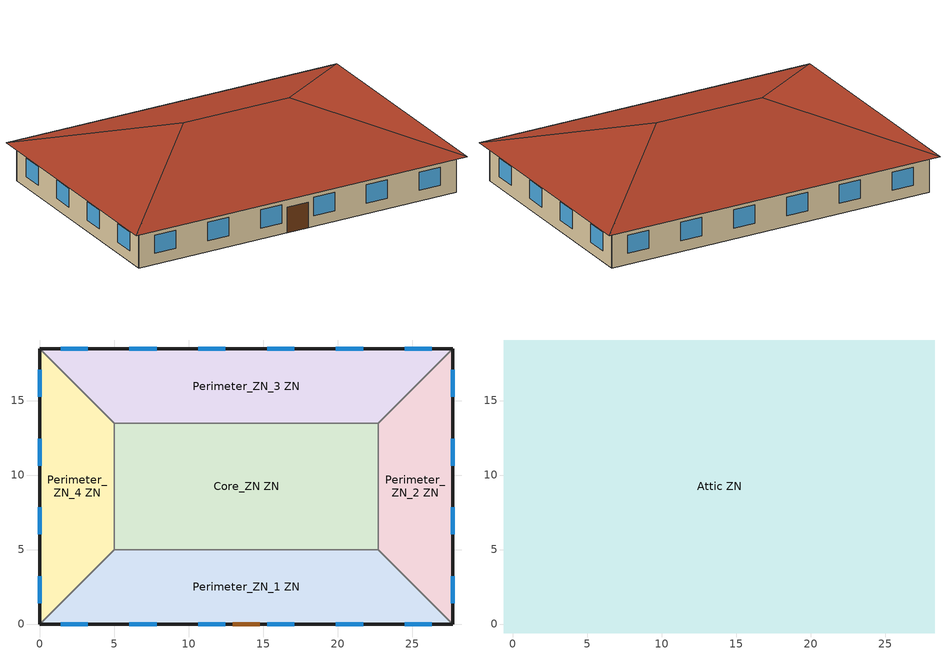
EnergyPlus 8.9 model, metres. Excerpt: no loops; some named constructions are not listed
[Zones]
Core_ZN ZN
 floor ground (Typical Insulated Carpeted 6in Slab Floor): 22.69,13.46 22.69,5 5,5 5,13.46 z0
 wall to Perimeter_ZN_2 ZN (Typical Interior Wall): 22.69,5 22.69,13.46 z0:3.05
 wall to Perimeter_ZN_3 ZN (Typical Interior Wall): 22.69,13.46 5,13.46 z0:3.05
 wall to Perimeter_ZN_1 ZN (Typical Interior Wall): 5,5 22.69,5 z0:3.05
 wall to Perimeter_ZN_4 ZN (Typical Interior Wall): 5,13.46 5,5 z0:3.05
Perimeter_ZN_1 ZN
 floor ground (Typical Insulated Carpeted 6in Slab Floor): 22.69,5 27.69,0 0,0 5,5 z0
 wall outside (Typical Insulated Wood Framed Exterior Wall R-11.24): 0,0 27.69,0 z0:3.05
 wall to Perimeter_ZN_2 ZN (Typical Interior Wall): 27.69,0 22.69,5 z0:3.05
 wall to Perimeter_ZN_4 ZN (Typical Interior Wall): 5,5 0,0 z0:3.05
 window (U 0.57 SHGC 0.49 Dbl Blue 6mm/6mm Air): 1.39,0 3.22,0 / 6.01,0 7.84,0 / 10.62,0 12.45,0 / 15.24,0 17.07,0 / 19.85,0 21.68,0 / 24.47,0 26.3,0 z0.9:2.42
 door (Typical Insulated Metal Door R-1.43): 12.93,0 14.76,0 z0:2.13
Perimeter_ZN_2 ZN
 floor ground (Typical Insulated Carpeted 6in Slab Floor): 27.69,18.46 27.69,0 22.69,5 22.69,13.46 z0
 wall outside (Typical Insulated Wood Framed Exterior Wall R-11.24): 27.69,0 27.69,18.46 z0:3.05
 wall to Perimeter_ZN_3 ZN (Typical Interior Wall): 27.69,18.46 22.69,13.46 z0:3.05
 window (U 0.57 SHGC 0.49 Dbl Blue 6mm/6mm Air): 27.69,1.39 27.69,3.22 / 27.69,6.01 27.69,7.84 / 27.69,10.62 27.69,12.45 / 27.69,15.24 27.69,17.07 z0.9:2.42
Perimeter_ZN_3 ZN
 floor ground (Typical Insulated Carpeted 6in Slab Floor): 27.69,18.46 22.69,13.46 5,13.46 0,18.46 z0
 wall outside (Typical Insulated Wood Framed Exterior Wall R-11.24): 27.69,18.46 0,18.46 z0:3.05
 wall to Perimeter_ZN_4 ZN (Typical Interior Wall): 0,18.46 5,13.46 z0:3.05
 window (U 0.57 SHGC 0.49 Dbl Blue 6mm/6mm Air): 26.3,18.46 24.47,18.46 / 21.68,18.46 19.85,18.46 / 17.07,18.46 15.24,18.46 / 12.45,18.46 10.62,18.46 / 7.84,18.46 6.01,18.46 / 3.22,18.46 1.39,18.46 z0.9:2.42
Perimeter_ZN_4 ZN
 floor ground (Typical Insulated Carpeted 6in Slab Floor): 0,18.46 5,13.46 5,5 0,0 z0
 wall outside (Typical Insulated Wood Framed Exterior Wall R-11.24): 0,18.46 0,0 z0:3.05
 window (U 0.57 SHGC 0.49 Dbl Blue 6mm/6mm Air): 0,17.07 0,15.24 / 0,12.45 0,10.62 / 0,7.84 0,6.01 / 0,3.22 0,1.39 z0.9:2.42
Attic ZN
 floor outside (Typical Insulated Exterior Mass Floor R-13.51): 28.29,19.06 28.29,-0.6 27.69,0 27.69,18.46 z3.05; 28.29,19.06 27.69,18.46 0,18.46 -0.6,19.06 z3.05; 27.69,0 28.29,-0.6 -0.6,-0.6 0,0 z3.05; -0.6,19.06 0,18.46 0,0 -0.6,-0.6 z3.05
 floor to Core_ZN ZN (Typical Interior Floor): 22.69,13.46 22.69,5 5,5 5,13.46 z3.05
 floor to Perimeter_ZN_2 ZN (Typical Interior Floor): 27.69,18.46 27.69,0 22.69,5 22.69,13.46 z3.05
 floor to Perimeter_ZN_3 ZN (Typical Interior Floor): 27.69,18.46 22.69,13.46 5,13.46 0,18.46 z3.05
 floor to Perimeter_ZN_1 ZN (Typical Interior Floor): 22.69,5 27.69,0 0,0 5,5 z3.05
 floor to Perimeter_ZN_4 ZN (Typical Interior Floor): 0,18.46 5,13.46 5,5 0,0 z3.05
 roof outside (Typical Wood Joist Attic Floor R-29.41): 18.46,9.23,6.33 28.29,-0.6,3.05 28.29,19.06,3.05; 18.46,9.23,6.33 28.29,19.06,3.05 -0.6,19.06,3.05 9.23,9.23,6.33; 9.23,9.23,6.33 -0.6,-0.6,3.05 28.29,-0.6,3.05 18.46,9.23,6.33; 9.23,9.23,6.33 -0.6,19.06,3.05 -0.6,-0.6,3.05
[MaterialProperty:GlazingSpectralData] Wavelength 1 {micron}=0.3; transmittance 1=0; front reflectance 1=0.04; back reflectance 1=0.04; Wavelength 2 {micron}=0.305; transmittance 2=0; front reflectance 2=0.04; back reflectance 2=0.04; Wavelength 3 {micron}=0.31; transmittance 3=0; front reflectance 3=0.04; back reflectance 3=0.04; Wavelength 4 {micron}=0.315; transmittance 4=0; front reflectance 4=0.04; back reflectance 4=0.04; Wavelength 5 {micron}=0.32; transmittance 5=0; front reflectance 5=0.04; back reflectance 5=0.04; Wavelength 6 {micron}=0.325; transmittance 6=0; front reflectance 6=0.04; back reflectance 6=0.04; Wavelength 7 {micron}=0.33; transmittance 7=0; front reflectance 7=0.04; back reflectance 7=0.04; Wavelength 8 {micron}=0.335; transmittance 8=0; front reflectance 8=0.04; back reflectance 8=0.04; Wavelength 9 {micron}=0.34; transmittance 9=0; front reflectance 9=0.04; back reflectance 9=0.04; Wavelength 10 {micron}=0.345; transmittance 10=0; front reflectance 10=0.04; back reflectance 10=0.04; Wavelength 11 {micron}=0.35; transmittance 11=0; front reflectance 11=0.04; back reflectance 11=0.04; Wavelength 12 {micron}=0.355; transmittance 12=0; front reflectance 12=0.04; back reflectance 12=0.04; Wavelength 13 {micron}=0.36; transmittance 13=0; front reflectance 13=0.04; back reflectance 13=0.04; Wavelength 14 {micron}=0.365; transmittance 14=0; front reflectance 14=0.04; back reflectance 14=0.04; Wavelength 15 {micron}=0.37; transmittance 15=0; front reflectance 15=0.04; back reflectance 15=0.04; Wavelength 16 {micron}=0.375; transmittance 16=0; front reflectance 16=0.04; back reflectance 16=0.04; Wavelength 17 {micron}=0.38; transmittance 17=0.001; front reflectance 17=0.04; back reflectance 17=0.04; Wavelength 18 {micron}=0.385; transmittance 18=0.001; front reflectance 18=0.04; back reflectance 18=0.04; Wavelength 19 {micron}=0.39; front reflectance 19=0.04; back reflectance 19=0.04; Wavelength 20 {micron}=0.395; front reflectance 20=0.04; back reflectance 20=0.04; Wavelength 21 {micron}=0.4; Wavelength 22 {micron}=0.405; front reflectance 22=0.041; back reflectance 22=0.041; Wavelength 23 {micron}=0.41; Wavelength 24 {micron}=0.415; front reflectance 24=0.042; back reflectance 24=0.042; Wavelength 25 {micron}=0.42; Wavelength 26 {micron}=0.425; Wavelength 27 {micron}=0.43; Wavelength 28 {micron}=0.435; Wavelength 29 {micron}=0.44; Wavelength 30 {micron}=0.445; Wavelength 31 {micron}=0.45; Wavelength 32 {micron}=0.455; Wavelength 33 {micron}=0.46; Wavelength 34 {micron}=0.465; Wavelength 35 {micron}=0.47; Wavelength 36 {micron}=0.475; Wavelength 37 {micron}=0.48; Wavelength 38 {micron}=0.485; Wavelength 39 {micron}=0.49; Wavelength 40 {micron}=0.495; Wavelength 41 {micron}=0.5; Wavelength 42 {micron}=0.505; Wavelength 43 {micron}=0.51; Wavelength 44 {micron}=0.515; Wavelength 45 {micron}=0.52; Wavelength 46 {micron}=0.525; Wavelength 47 {micron}=0.53; Wavelength 48 {micron}=0.535; Wavelength 49 {micron}=0.54; Wavelength 50 {micron}=0.545; Wavelength 51 {micron}=0.55; Wavelength 52 {micron}=0.555; Wavelength 53 {micron}=0.56; Wavelength 54 {micron}=0.565; Wavelength 55 {micron}=0.57; Wavelength 56 {micron}=0.575; Wavelength 57 {micron}=0.58; Wavelength 58 {micron}=0.585; Wavelength 59 {micron}=0.59; Wavelength 60 {micron}=0.595; Wavelength 61 {micron}=0.6; Wavelength 62 {micron}=0.605; Wavelength 63 {micron}=0.61; Wavelength 64 {micron}=0.615; Wavelength 65 {micron}=0.62; Wavelength 66 {micron}=0.625; Wavelength 67 {micron}=0.63; Wavelength 68 {micron}=0.635; Wavelength 69 {micron}=0.64; Wavelength 70 {micron}=0.645; Wavelength 71 {micron}=0.65; Wavelength 72 {micron}=0.655; Wavelength 73 {micron}=0.66; Wavelength 74 {micron}=0.665; Wavelength 75 {micron}=0.67; Wavelength 76 {micron}=0.675; Wavelength 77 {micron}=0.68; Wavelength 78 {micron}=0.685; Wavelength 79 {micron}=0.69; Wavelength 80 {micron}=0.695; Wavelength 81 {micron}=0.7; Wavelength 82 {micron}=0.705; Wavelength 83 {micron}=0.71; Wavelength 84 {micron}=0.715; Wavelength 85 {micron}=0.72; Wavelength 86 {micron}=0.725; Wavelength 87 {micron}=0.73; Wavelength 88 {micron}=0.735; Wavelength 89 {micron}=0.74; Wavelength 90 {micron}=0.745; Wavelength 91 {micron}=0.75; Wavelength 92 {micron}=0.755; Wavelength 93 {micron}=0.76; Wavelength 94 {micron}=0.765; Wavelength 95 {micron}=0.77; Wavelength 96 {micron}=0.775; Wavelength 97 {micron}=0.78; front reflectance 97=0.063; back reflectance 97=0.063; Wavelength 98 {micron}=0.785; Wavelength 99 {micron}=0.79; Wavelength 100 {micron}=0.795; front reflectance 100=0.064; back reflectance 100=0.064; Wavelength 101 {micron}=0.8; Wavelength 102 {micron}=0.805; Wavelength 103 {micron}=0.81; Wavelength 104 {micron}=0.815; front reflectance 104=0.065; back reflectance 104=0.065; Wavelength 105 {micron}=0.82; front reflectance 105=0.065; back reflectance 105=0.065; Wavelength 106 {micron}=0.825; front reflectance 106=0.065; back reflectance 106=0.065; Wavelength 107 {micron}=0.83; front reflectance 107=0.065; back reflectance 107=0.065; Wavelength 108 {micron}=0.835; front reflectance 108=0.065; back reflectance 108=0.065; Wavelength 109 {micron}=0.84; front reflectance 109=0.065; back reflectance 109=0.065; Wavelength 110 {micron}=0.845; front reflectance 110=0.065; back reflectance 110=0.065; Wavelength 111 {micron}=0.85; front reflectance 111=0.065; back reflectance 111=0.065; Wavelength 112 {micron}=0.855; front reflectance 112=0.065; back reflectance 112=0.065; Wavelength 113 {micron}=0.86; front reflectance 113=0.065; back reflectance 113=0.065; Wavelength 114 {micron}=0.865; front reflectance 114=0.065; back reflectance 114=0.065; Wavelength 115 {micron}=0.87; Wavelength 116 {micron}=0.875; Wavelength 117 {micron}=0.88; Wavelength 118 {micron}=0.885; Wavelength 119 {micron}=0.89; Wavelength 120 {micron}=0.895; front reflectance 120=0.064; back reflectance 120=0.064; Wavelength 121 {micron}=0.9; front reflectance 121=0.064; back reflectance 121=0.064; Wavelength 122 {micron}=0.905; Wavelength 123 {micron}=0.91; Wavelength 124 {micron}=0.915; front reflectance 124=0.063; back reflectance 124=0.063; Wavelength 125 {micron}=0.92; Wavelength 126 {micron}=0.925; Wavelength 127 {micron}=0.93; Wavelength 128 {micron}=0.935; front reflectance 128=0.062; back reflectance 128=0.062; Wavelength 129 {micron}=0.94; Wavelength 130 {micron}=0.945; Wavelength 131 {micron}=0.95; Wavelength 132 {micron}=0.955; front reflectance 132=0.061; back reflectance 132=0.061; Wavelength 133 {micron}=0.96; Wavelength 134 {micron}=0.965; Wavelength 135 {micron}=0.97; Wavelength 136 {micron}=0.975; Wavelength 137 {micron}=0.98; Wavelength 138 {micron}=0.985; Wavelength 139 {micron}=0.99; Wavelength 140 {micron}=0.995; Wavelength 141 {micron}=1; Wavelength 142 {micron}=1.005; Wavelength 143 {micron}=1.01; Wavelength 144 {micron}=1.015; Wavelength 145 {micron}=1.02; Wavelength 146 {micron}=1.025; Wavelength 147 {micron}=1.03; Wavelength 148 {micron}=1.035; Wavelength 149 {micron}=1.04; Wavelength 150 {micron}=1.045; Wavelength 151 {micron}=1.05; Wavelength 152 {micron}=1.055; Wavelength 153 {micron}=1.06; Wavelength 154 {micron}=1.065; Wavelength 155 {micron}=1.07; Wavelength 156 {micron}=1.075; Wavelength 157 {micron}=1.08; front reflectance 157=0.061; back reflectance 157=0.061; Wavelength 158 {micron}=1.085; Wavelength 159 {micron}=1.09; Wavelength 160 {micron}=1.095; Wavelength 161 {micron}=1.1; front reflectance 161=0.062; back reflectance 161=0.062; Wavelength 162 {micron}=1.105; front reflectance 162=0.062; back reflectance 162=0.062; Wavelength 163 {micron}=1.11; Wavelength 164 {micron}=1.115; Wavelength 165 {micron}=1.12; Wavelength 166 {micron}=1.125; Wavelength 167 {micron}=1.13; front reflectance 167=0.064; back reflectance 167=0.064; Wavelength 168 {micron}=1.135; Wavelength 169 {micron}=1.14; front reflectance 169=0.065; back reflectance 169=0.065; Wavelength 170 {micron}=1.145; transmittance 170=0.637; front reflectance 170=0.065; back reflectance 170=0.065; Wavelength 171 {micron}=1.15; transmittance 171=0.634; front reflectance 171=0.065; back reflectance 171=0.065; Wavelength 172 {micron}=1.155; transmittance 172=0.632; front reflectance 172=0.065; back reflectance 172=0.065; Wavelength 173 {micron}=1.16; transmittance 173=0.632; front reflectance 173=0.065; back reflectance 173=0.065; Wavelength 174 {micron}=1.165; transmittance 174=0.631; front reflectance 174=0.065; back reflectance 174=0.065; Wavelength 175 {micron}=1.17; transmittance 175=0.627; front reflectance 175=0.065; back reflectance 175=0.065; Wavelength 176 {micron}=1.175; transmittance 176=0.624; front reflectance 176=0.065; back reflectance 176=0.065; Wavelength 177 {micron}=1.18; transmittance 177=0.618; front reflectance 177=0.065; back reflectance 177=0.065; Wavelength 178 {micron}=1.185; transmittance 178=0.611; front reflectance 178=0.064; back reflectance 178=0.064; Wavelength 179 {micron}=1.19; transmittance 179=0.601; front reflectance 179=0.064; back reflectance 179=0.064; Wavelength 180 {micron}=1.195; transmittance 180=0.6; front reflectance 180=0.064; back reflectance 180=0.064; Wavelength 181 {micron}=1.2; transmittance 181=0.605; front reflectance 181=0.064; back reflectance 181=0.064; Wavelength 182 {micron}=1.205; transmittance 182=0.611; front reflectance 182=0.064; back reflectance 182=0.064; Wavelength 183 {micron}=1.21; transmittance 183=0.619; front reflectance 183=0.065; back reflectance 183=0.065; Wavelength 184 {micron}=1.215; transmittance 184=0.625; front reflectance 184=0.065; back reflectance 184=0.065; Wavelength 185 {micron}=1.22; transmittance 185=0.634; front reflectance 185=0.065; back reflectance 185=0.065; Wavelength 186 {micron}=1.225; transmittance 186=0.64; front reflectance 186=0.066; back reflectance 186=0.066; Wavelength 187 {micron}=1.23; transmittance 187=0.644; front reflectance 187=0.066; back reflectance 187=0.066; Wavelength 188 {micron}=1.235; transmittance 188=0.647; front reflectance 188=0.066; back reflectance 188=0.066; Wavelength 189 {micron}=1.24; transmittance 189=0.65; front reflectance 189=0.066; back reflectance 189=0.066; Wavelength 190 {micron}=1.245; transmittance 190=0.653; front reflectance 190=0.066; back reflectance 190=0.066; Wavelength 191 {micron}=1.25; transmittance 191=0.656; front reflectance 191=0.066; back reflectance 191=0.066; Wavelength 192 {micron}=1.255; transmittance 192=0.658; front reflectance 192=0.066; back reflectance 192=0.066; Wavelength 193 {micron}=1.26; transmittance 193=0.661; front reflectance 193=0.066; back reflectance 193=0.066; Wavelength 194 {micron}=1.265; transmittance 194=0.662; front reflectance 194=0.066; back reflectance 194=0.066; Wavelength 195 {micron}=1.27; transmittance 195=0.667; front reflectance 195=0.067; back reflectance 195=0.067; Wavelength 196 {micron}=1.275; transmittance 196=0.668; front reflectance 196=0.067; back reflectance 196=0.067; Wavelength 197 {micron}=1.28; transmittance 197=0.671; front reflectance 197=0.067; back reflectance 197=0.067; Wavelength 198 {micron}=1.285; transmittance 198=0.675; front reflectance 198=0.067; back reflectance 198=0.067; Wavelength 199 {micron}=1.29; transmittance 199=0.678; front reflectance 199=0.067; back reflectance 199=0.067; Wavelength 200 {micron}=1.295; transmittance 200=0.679; front reflectance 200=0.067; back reflectance 200=0.067; Wavelength 201 {micron}=1.3; transmittance 201=0.682; front reflectance 201=0.067; back reflectance 201=0.067; Wavelength 202 {micron}=1.305; transmittance 202=0.684; front reflectance 202=0.067; back reflectance 202=0.067; Wavelength 203 {micron}=1.31; transmittance 203=0.687; front reflectance 203=0.067; back reflectance 203=0.067; Wavelength 204 {micron}=1.315; transmittance 204=0.689; front reflectance 204=0.068; back reflectance 204=0.068; Wavelength 205 {micron}=1.32; transmittance 205=0.692; front reflectance 205=0.068; back reflectance 205=0.068; Wavelength 206 {micron}=1.325; transmittance 206=0.693; front reflectance 206=0.068; back reflectance 206=0.068; Wavelength 207 {micron}=1.33; transmittance 207=0.695; front reflectance 207=0.068; back reflectance 207=0.068; Wavelength 208 {micron}=1.335; transmittance 208=0.697; front reflectance 208=0.068; back reflectance 208=0.068; Wavelength 209 {micron}=1.34; transmittance 209=0.698; front reflectance 209=0.068; back reflectance 209=0.068; Wavelength 210 {micron}=1.345; transmittance 210=0.698; front reflectance 210=0.068; back reflectance 210=0.068; Wavelength 211 {micron}=1.35; transmittance 211=0.698; front reflectance 211=0.068; back reflectance 211=0.068; Wavelength 212 {micron}=1.355; transmittance 212=0.695; front reflectance 212=0.068; back reflectance 212=0.068; Wavelength 213 {micron}=1.36; transmittance 213=0.692; front reflectance 213=0.068; back reflectance 213=0.068; Wavelength 214 {micron}=1.365; transmittance 214=0.692; front reflectance 214=0.068; back reflectance 214=0.068; Wavelength 215 {micron}=1.37; transmittance 215=0.687; front reflectance 215=0.067; back reflectance 215=0.067; Wavelength 216 {micron}=1.375; transmittance 216=0.682; front reflectance 216=0.067; back reflectance 216=0.067; Wavelength 217 {micron}=1.38; transmittance 217=0.676; front reflectance 217=0.067; back reflectance 217=0.067; Wavelength 218 {micron}=1.385; transmittance 218=0.678; front reflectance 218=0.067; back reflectance 218=0.067; Wavelength 219 {micron}=1.39; transmittance 219=0.676; front reflectance 219=0.067; back reflectance 219=0.067; Wavelength 220 {micron}=1.395; transmittance 220=0.675; front reflectance 220=0.067; back reflectance 220=0.067; Wavelength 221 {micron}=1.4; transmittance 221=0.676; front reflectance 221=0.067; back reflectance 221=0.067; Wavelength 222 {micron}=1.405; transmittance 222=0.675; front reflectance 222=0.067; back reflectance 222=0.067; Wavelength 223 {micron}=1.41; transmittance 223=0.671; front reflectance 223=0.067; back reflectance 223=0.067; Wavelength 224 {micron}=1.415; transmittance 224=0.67; front reflectance 224=0.067; back reflectance 224=0.067; Wavelength 225 {micron}=1.42; transmittance 225=0.673; front reflectance 225=0.067; back reflectance 225=0.067; Wavelength 226 {micron}=1.425; transmittance 226=0.671; front reflectance 226=0.067; back reflectance 226=0.067; Wavelength 227 {micron}=1.43; transmittance 227=0.668; front reflectance 227=0.067; back reflectance 227=0.067; Wavelength 228 {micron}=1.435; transmittance 228=0.67; front reflectance 228=0.067; back reflectance 228=0.067; Wavelength 229 {micron}=1.44; transmittance 229=0.67; front reflectance 229=0.067; back reflectance 229=0.067; Wavelength 230 {micron}=1.445; transmittance 230=0.668; front reflectance 230=0.067; back reflectance 230=0.067; Wavelength 231 {micron}=1.45; transmittance 231=0.67; front reflectance 231=0.067; back reflectance 231=0.067; Wavelength 232 {micron}=1.455; transmittance 232=0.67; front reflectance 232=0.067; back reflectance 232=0.067; Wavelength 233 {micron}=1.46; transmittance 233=0.673; front reflectance 233=0.067; back reflectance 233=0.067; Wavelength 234 {micron}=1.465; transmittance 234=0.676; front reflectance 234=0.067; back reflectance 234=0.067; Wavelength 235 {micron}=1.47; transmittance 235=0.681; front reflectance 235=0.067; back reflectance 235=0.067; Wavelength 236 {micron}=1.475; transmittance 236=0.684; front reflectance 236=0.067; back reflectance 236=0.067; Wavelength 237 {micron}=1.48; transmittance 237=0.689; front reflectance 237=0.068; back reflectance 237=0.068; Wavelength 238 {micron}=1.485; transmittance 238=0.69; front reflectance 238=0.068; back reflectance 238=0.068; Wavelength 239 {micron}=1.49; transmittance 239=0.695; front reflectance 239=0.068; back reflectance 239=0.068; Wavelength 240 {micron}=1.495; transmittance 240=0.698; front reflectance 240=0.068; back reflectance 240=0.068; Wavelength 241 {micron}=1.5; transmittance 241=0.703; front reflectance 241=0.068; back reflectance 241=0.068; Wavelength 242 {micron}=1.505; transmittance 242=0.706; front reflectance 242=0.068; back reflectance 242=0.068; Wavelength 243 {micron}=1.51; transmittance 243=0.711; front reflectance 243=0.068; back reflectance 243=0.068; Wavelength 244 {micron}=1.515; transmittance 244=0.714; front reflectance 244=0.069; back reflectance 244=0.069; Wavelength 245 {micron}=1.52; transmittance 245=0.718; front reflectance 245=0.069; back reflectance 245=0.069; Wavelength 246 {micron}=1.525; transmittance 246=0.719; front reflectance 246=0.069; back reflectance 246=0.069; Wavelength 247 {micron}=1.53; transmittance 247=0.724; front reflectance 247=0.069; back reflectance 247=0.069; Wavelength 248 {micron}=1.535; transmittance 248=0.724; front reflectance 248=0.069; back reflectance 248=0.069; Wavelength 249 {micron}=1.54; transmittance 249=0.728; front reflectance 249=0.069; back reflectance 249=0.069; Wavelength 250 {micron}=1.545; transmittance 250=0.728; front reflectance 250=0.069; back reflectance 250=0.069; Wavelength 251 {micron}=1.55; transmittance 251=0.728; front reflectance 251=0.069; back reflectance 251=0.069; Wavelength 252 {micron}=1.555; transmittance 252=0.728; front reflectance 252=0.069; back reflectance 252=0.069; Wavelength 253 {micron}=1.56; transmittance 253=0.728; front reflectance 253=0.069; back reflectance 253=0.069; Wavelength 254 {micron}=1.565; transmittance 254=0.728; front reflectance 254=0.069; back reflectance 254=0.069; Wavelength 255 {micron}=1.57; transmittance 255=0.728; front reflectance 255=0.069; back reflectance 255=0.069; Wavelength 256 {micron}=1.575; transmittance 256=0.728; front reflectance 256=0.069; back reflectance 256=0.069; Wavelength 257 {micron}=1.58; transmittance 257=0.729; front reflectance 257=0.069; back reflectance 257=0.069; Wavelength 258 {micron}=1.585; transmittance 258=0.731; front reflectance 258=0.069; back reflectance 258=0.069; Wavelength 259 {micron}=1.59; transmittance 259=0.733; front reflectance 259=0.069; back reflectance 259=0.069; Wavelength 260 {micron}=1.595; transmittance 260=0.735; front reflectance 260=0.069; back reflectance 260=0.069; Wavelength 261 {micron}=1.6; transmittance 261=0.736; front reflectance 261=0.069; back reflectance 261=0.069; Wavelength 262 {micron}=1.605; transmittance 262=0.738; front reflectance 262=0.07; back reflectance 262=0.07; Wavelength 263 {micron}=1.61; transmittance 263=0.74; front reflectance 263=0.07; back reflectance 263=0.07; Wavelength 264 {micron}=1.615; transmittance 264=0.741; front reflectance 264=0.07; back reflectance 264=0.07; Wavelength 265 {micron}=1.62; transmittance 265=0.741; front reflectance 265=0.07; back reflectance 265=0.07; Wavelength 266 {micron}=1.625; transmittance 266=0.741; front reflectance 266=0.07; back reflectance 266=0.07; Wavelength 267 {micron}=1.63; transmittance 267=0.741; front reflectance 267=0.07; back reflectance 267=0.07; Wavelength 268 {micron}=1.635; transmittance 268=0.741; front reflectance 268=0.07; back reflectance 268=0.07; Wavelength 269 {micron}=1.64; transmittance 269=0.741; front reflectance 269=0.07; back reflectance 269=0.07; Wavelength 270 {micron}=1.645; transmittance 270=0.743; front reflectance 270=0.07; back reflectance 270=0.07; Wavelength 271 {micron}=1.65; transmittance 271=0.741; front reflectance 271=0.07; back reflectance 271=0.07; Wavelength 272 {micron}=1.655; transmittance 272=0.74; front reflectance 272=0.07; back reflectance 272=0.07; Wavelength 273 {micron}=1.66; transmittance 273=0.736; front reflectance 273=0.069; back reflectance 273=0.069; Wavelength 274 {micron}=1.665; transmittance 274=0.735; front reflectance 274=0.069; back reflectance 274=0.069; Wavelength 275 {micron}=1.67; transmittance 275=0.724; front reflectance 275=0.069; back reflectance 275=0.069; Wavelength 276 {micron}=1.675; transmittance 276=0.716; front reflectance 276=0.069; back reflectance 276=0.069; Wavelength 277 {micron}=1.68; transmittance 277=0.698; front reflectance 277=0.068; back reflectance 277=0.068; Wavelength 278 {micron}=1.685; transmittance 278=0.673; front reflectance 278=0.067; back reflectance 278=0.067; Wavelength 279 {micron}=1.69; transmittance 279=0.608; front reflectance 279=0.064; back reflectance 279=0.064; Wavelength 280 {micron}=1.695; transmittance 280=0.574; front reflectance 280=0.063; back reflectance 280=0.063; Wavelength 281 {micron}=1.7; transmittance 281=0.521; front reflectance 281=0.061; back reflectance 281=0.061; Wavelength 282 {micron}=1.705; transmittance 282=0.493; front reflectance 282=0.06; back reflectance 282=0.06; Wavelength 283 {micron}=1.71; transmittance 283=0.499; front reflectance 283=0.06; back reflectance 283=0.06; Wavelength 284 {micron}=1.715; transmittance 284=0.507; front reflectance 284=0.06; back reflectance 284=0.06; Wavelength 285 {micron}=1.72; transmittance 285=0.512; front reflectance 285=0.06; back reflectance 285=0.06; Wavelength 286 {micron}=1.725; transmittance 286=0.526; front reflectance 286=0.061; back reflectance 286=0.061; Wavelength 287 {micron}=1.73; transmittance 287=0.548; front reflectance 287=0.062; back reflectance 287=0.062; Wavelength 288 {micron}=1.735; transmittance 288=0.546; front reflectance 288=0.062; back reflectance 288=0.062; Wavelength 289 {micron}=1.74; transmittance 289=0.533; front reflectance 289=0.061; back reflectance 289=0.061; Wavelength 290 {micron}=1.745; transmittance 290=0.527; front reflectance 290=0.061; back reflectance 290=0.061; Wavelength 291 {micron}=1.75; transmittance 291=0.522; front reflectance 291=0.061; back reflectance 291=0.061; Wavelength 292 {micron}=1.755; transmittance 292=0.53; front reflectance 292=0.061; back reflectance 292=0.061; Wavelength 293 {micron}=1.76; transmittance 293=0.552; front reflectance 293=0.062; back reflectance 293=0.062; Wavelength 294 {micron}=1.765; transmittance 294=0.568; front reflectance 294=0.063; back reflectance 294=0.063; Wavelength 295 {micron}=1.77; transmittance 295=0.589; front reflectance 295=0.064; back reflectance 295=0.064; Wavelength 296 {micron}=1.775; transmittance 296=0.6; front reflectance 296=0.064; back reflectance 296=0.064; Wavelength 297 {micron}=1.78; transmittance 297=0.619; front reflectance 297=0.065; back reflectance 297=0.065; Wavelength 298 {micron}=1.785; transmittance 298=0.625; front reflectance 298=0.065; back reflectance 298=0.065; Wavelength 299 {micron}=1.79; transmittance 299=0.63; front reflectance 299=0.065; back reflectance 299=0.065; Wavelength 300 {micron}=1.795; transmittance 300=0.632; front reflectance 300=0.065; back reflectance 300=0.065; Wavelength 301 {micron}=1.8; transmittance 301=0.635; front reflectance 301=0.065; back reflectance 301=0.065; Wavelength 302 {micron}=1.805; transmittance 302=0.637; front reflectance 302=0.065; back reflectance 302=0.065; Wavelength 303 {micron}=1.81; transmittance 303=0.638; front reflectance 303=0.066; back reflectance 303=0.066; Wavelength 304 {micron}=1.815; transmittance 304=0.638; front reflectance 304=0.066; back reflectance 304=0.066; Wavelength 305 {micron}=1.82; transmittance 305=0.638; front reflectance 305=0.066; back reflectance 305=0.066; Wavelength 306 {micron}=1.825; transmittance 306=0.64; front reflectance 306=0.066; back reflectance 306=0.066; Wavelength 307 {micron}=1.83; transmittance 307=0.646; front reflectance 307=0.066; back reflectance 307=0.066; Wavelength 308 {micron}=1.835; transmittance 308=0.649; front reflectance 308=0.066; back reflectance 308=0.066; Wavelength 309 {micron}=1.84; transmittance 309=0.656; front reflectance 309=0.066; back reflectance 309=0.066; Wavelength 310 {micron}=1.845; transmittance 310=0.658; front reflectance 310=0.066; back reflectance 310=0.066; Wavelength 311 {micron}=1.85; transmittance 311=0.667; front reflectance 311=0.067; back reflectance 311=0.067; Wavelength 312 {micron}=1.855; transmittance 312=0.673; front reflectance 312=0.067; back reflectance 312=0.067; Wavelength 313 {micron}=1.86; transmittance 313=0.681; front reflectance 313=0.067; back reflectance 313=0.067; Wavelength 314 {micron}=1.865; transmittance 314=0.681; front reflectance 314=0.067; back reflectance 314=0.067; Wavelength 315 {micron}=1.87; transmittance 315=0.684; front reflectance 315=0.067; back reflectance 315=0.067; Wavelength 316 {micron}=1.875; transmittance 316=0.687; front reflectance 316=0.067; back reflectance 316=0.067; Wavelength 317 {micron}=1.88; transmittance 317=0.687; front reflectance 317=0.067; back reflectance 317=0.067; Wavelength 318 {micron}=1.885; transmittance 318=0.685; front reflectance 318=0.067; back reflectance 318=0.067; Wavelength 319 {micron}=1.89; transmittance 319=0.685; front reflectance 319=0.067; back reflectance 319=0.067; Wavelength 320 {micron}=1.895; transmittance 320=0.685; front reflectance 320=0.067; back reflectance 320=0.067; Wavelength 321 {micron}=1.9; transmittance 321=0.689; front reflectance 321=0.068; back reflectance 321=0.068; Wavelength 322 {micron}=1.905; transmittance 322=0.682; front reflectance 322=0.067; back reflectance 322=0.067; Wavelength 323 {micron}=1.91; transmittance 323=0.682; front reflectance 323=0.067; back reflectance 323=0.067; Wavelength 324 {micron}=1.915; transmittance 324=0.679; front reflectance 324=0.067; back reflectance 324=0.067; Wavelength 325 {micron}=1.92; transmittance 325=0.681; front reflectance 325=0.067; back reflectance 325=0.067; Wavelength 326 {micron}=1.925; transmittance 326=0.678; front reflectance 326=0.067; back reflectance 326=0.067; Wavelength 327 {micron}=1.93; transmittance 327=0.679; front reflectance 327=0.067; back reflectance 327=0.067; Wavelength 328 {micron}=1.935; transmittance 328=0.679; front reflectance 328=0.067; back reflectance 328=0.067; Wavelength 329 {micron}=1.94; transmittance 329=0.679; front reflectance 329=0.067; back reflectance 329=0.067; Wavelength 330 {micron}=1.945; transmittance 330=0.681; front reflectance 330=0.067; back reflectance 330=0.067; Wavelength 331 {micron}=1.95; transmittance 331=0.684; front reflectance 331=0.067; back reflectance 331=0.067; Wavelength 332 {micron}=1.955; transmittance 332=0.685; front reflectance 332=0.067; back reflectance 332=0.067; Wavelength 333 {micron}=1.96; transmittance 333=0.687; front reflectance 333=0.067; back reflectance 333=0.067; Wavelength 334 {micron}=1.965; transmittance 334=0.685; front reflectance 334=0.067; back reflectance 334=0.067; Wavelength 335 {micron}=1.97; transmittance 335=0.685; front reflectance 335=0.067; back reflectance 335=0.067; Wavelength 336 {micron}=1.975; transmittance 336=0.687; front reflectance 336=0.067; back reflectance 336=0.067; Wavelength 337 {micron}=1.98; transmittance 337=0.684; front reflectance 337=0.067; back reflectance 337=0.067; Wavelength 338 {micron}=1.985; transmittance 338=0.684; front reflectance 338=0.067; back reflectance 338=0.067; Wavelength 339 {micron}=1.99; transmittance 339=0.682; front reflectance 339=0.067; back reflectance 339=0.067; Wavelength 340 {micron}=1.995; transmittance 340=0.681; front reflectance 340=0.067; back reflectance 340=0.067; Wavelength 341 {micron}=2; transmittance 341=0.678; front reflectance 341=0.067; back reflectance 341=0.067; Wavelength 342 {micron}=2.005; transmittance 342=0.673; front reflectance 342=0.067; back reflectance 342=0.067; Wavelength 343 {micron}=2.01; transmittance 343=0.662; front reflectance 343=0.066; back reflectance 343=0.066; Wavelength 344 {micron}=2.015; transmittance 344=0.655; front reflectance 344=0.066; back reflectance 344=0.066; Wavelength 345 {micron}=2.02; transmittance 345=0.646; front reflectance 345=0.066; back reflectance 345=0.066; Wavelength 346 {micron}=2.025; transmittance 346=0.638; front reflectance 346=0.066; back reflectance 346=0.066; Wavelength 347 {micron}=2.03; transmittance 347=0.63; front reflectance 347=0.065; back reflectance 347=0.065; Wavelength 348 {micron}=2.035; transmittance 348=0.622; front reflectance 348=0.065; back reflectance 348=0.065; Wavelength 349 {micron}=2.04; transmittance 349=0.614; front reflectance 349=0.065; back reflectance 349=0.065; Wavelength 350 {micron}=2.045; transmittance 350=0.608; front reflectance 350=0.064; back reflectance 350=0.064; Wavelength 351 {micron}=2.05; transmittance 351=0.598; front reflectance 351=0.064; back reflectance 351=0.064; Wavelength 352 {micron}=2.055; transmittance 352=0.593; front reflectance 352=0.064; back reflectance 352=0.064; Wavelength 353 {micron}=2.06; transmittance 353=0.582; front reflectance 353=0.063; back reflectance 353=0.063; Wavelength 354 {micron}=2.065; transmittance 354=0.575; front reflectance 354=0.063; back reflectance 354=0.063; Wavelength 355 {micron}=2.07; transmittance 355=0.569; front reflectance 355=0.063; back reflectance 355=0.063; Wavelength 356 {micron}=2.075; transmittance 356=0.568; front reflectance 356=0.063; back reflectance 356=0.063; Wavelength 357 {micron}=2.08; transmittance 357=0.565; front reflectance 357=0.063; back reflectance 357=0.063; Wavelength 358 {micron}=2.085; transmittance 358=0.565; front reflectance 358=0.063; back reflectance 358=0.063; Wavelength 359 {micron}=2.09; transmittance 359=0.566; front reflectance 359=0.063; back reflectance 359=0.063; Wavelength 360 {micron}=2.095; transmittance 360=0.566; front reflectance 360=0.063; back reflectance 360=0.063; Wavelength 361 {micron}=2.1; transmittance 361=0.57; front reflectance 361=0.063; back reflectance 361=0.063; Wavelength 362 {micron}=2.105; transmittance 362=0.571; front reflectance 362=0.063; back reflectance 362=0.063; Wavelength 363 {micron}=2.11; transmittance 363=0.575; front reflectance 363=0.063; back reflectance 363=0.063; Wavelength 364 {micron}=2.115; transmittance 364=0.577; front reflectance 364=0.063; back reflectance 364=0.063; Wavelength 365 {micron}=2.12; transmittance 365=0.581; front reflectance 365=0.063; back reflectance 365=0.063; Wavelength 366 {micron}=2.125; transmittance 366=0.582; front reflectance 366=0.063; back reflectance 366=0.063; Wavelength 367 {micron}=2.13; transmittance 367=0.582; front reflectance 367=0.063; back reflectance 367=0.063; Wavelength 368 {micron}=2.135; transmittance 368=0.581; front reflectance 368=0.063; back reflectance 368=0.063; Wavelength 369 {micron}=2.14; transmittance 369=0.582; front reflectance 369=0.063; back reflectance 369=0.063; Wavelength 370 {micron}=2.145; transmittance 370=0.583; front reflectance 370=0.063; back reflectance 370=0.063; Wavelength 371 {micron}=2.15; transmittance 371=0.586; front reflectance 371=0.063; back reflectance 371=0.063; Wavelength 372 {micron}=2.155; transmittance 372=0.585; front reflectance 372=0.063; back reflectance 372=0.063; Wavelength 373 {micron}=2.16; transmittance 373=0.585; front reflectance 373=0.063; back reflectance 373=0.063; Wavelength 374 {micron}=2.165; transmittance 374=0.585; front reflectance 374=0.063; back reflectance 374=0.063; Wavelength 375 {micron}=2.17; transmittance 375=0.585; front reflectance 375=0.063; back reflectance 375=0.063; Wavelength 376 {micron}=2.175; transmittance 376=0.585; front reflectance 376=0.063; back reflectance 376=0.063; Wavelength 377 {micron}=2.18; transmittance 377=0.583; front reflectance 377=0.063; back reflectance 377=0.063; Wavelength 378 {micron}=2.185; transmittance 378=0.581; front reflectance 378=0.063; back reflectance 378=0.063; Wavelength 379 {micron}=2.19; transmittance 379=0.573; front reflectance 379=0.063; back reflectance 379=0.063; Wavelength 380 {micron}=2.195; transmittance 380=0.569; front reflectance 380=0.063; back reflectance 380=0.063; Wavelength 381 {micron}=2.2; transmittance 381=0.56; front reflectance 381=0.062; back reflectance 381=0.062; Wavelength 382 {micron}=2.205; transmittance 382=0.556; front reflectance 382=0.062; back reflectance 382=0.062; Wavelength 383 {micron}=2.21; transmittance 383=0.551; front reflectance 383=0.062; back reflectance 383=0.062; Wavelength 384 {micron}=2.215; transmittance 384=0.545; front reflectance 384=0.062; back reflectance 384=0.062; Wavelength 385 {micron}=2.22; transmittance 385=0.532; front reflectance 385=0.061; back reflectance 385=0.061; Wavelength 386 {micron}=2.225; transmittance 386=0.521; front reflectance 386=0.061; back reflectance 386=0.061; Wavelength 387 {micron}=2.23; transmittance 387=0.505; front reflectance 387=0.06; back reflectance 387=0.06; Wavelength 388 {micron}=2.235; transmittance 388=0.486; front reflectance 388=0.059; back reflectance 388=0.059; Wavelength 389 {micron}=2.24; transmittance 389=0.456; front reflectance 389=0.058; back reflectance 389=0.058; Wavelength 390 {micron}=2.245; transmittance 390=0.429; front reflectance 390=0.057; back reflectance 390=0.057; Wavelength 391 {micron}=2.25; transmittance 391=0.375; front reflectance 391=0.055; back reflectance 391=0.055; Wavelength 392 {micron}=2.255; transmittance 392=0.33; front reflectance 392=0.053; back reflectance 392=0.053; Wavelength 393 {micron}=2.26; transmittance 393=0.263; front reflectance 393=0.051; back reflectance 393=0.051; Wavelength 394 {micron}=2.265; transmittance 394=0.22; front reflectance 394=0.049; back reflectance 394=0.049; Wavelength 395 {micron}=2.27; transmittance 395=0.167; front reflectance 395=0.047; back reflectance 395=0.047; Wavelength 396 {micron}=2.275; transmittance 396=0.142; front reflectance 396=0.046; back reflectance 396=0.046; Wavelength 397 {micron}=2.28; transmittance 397=0.111; front reflectance 397=0.044; back reflectance 397=0.044; Wavelength 398 {micron}=2.285; transmittance 398=0.093; front reflectance 398=0.044; back reflectance 398=0.044; Wavelength 399 {micron}=2.29; transmittance 399=0.076; front reflectance 399=0.043; back reflectance 399=0.043; Wavelength 400 {micron}=2.295; transmittance 400=0.063; front reflectance 400=0.043; back reflectance 400=0.043; Wavelength 401 {micron}=2.3; transmittance 401=0.052; front reflectance 401=0.042; back reflectance 401=0.042; Wavelength 402 {micron}=2.305; transmittance 402=0.049; front reflectance 402=0.042; back reflectance 402=0.042; Wavelength 403 {micron}=2.31; transmittance 403=0.057; front reflectance 403=0.042; back reflectance 403=0.042; Wavelength 404 {micron}=2.315; transmittance 404=0.068; front reflectance 404=0.043; back reflectance 404=0.043; Wavelength 405 {micron}=2.32; transmittance 405=0.084; front reflectance 405=0.043; back reflectance 405=0.043; Wavelength 406 {micron}=2.325; transmittance 406=0.089; front reflectance 406=0.044; back reflectance 406=0.044; Wavelength 407 {micron}=2.33; transmittance 407=0.097; front reflectance 407=0.044; back reflectance 407=0.044; Wavelength 408 {micron}=2.335; transmittance 408=0.099; front reflectance 408=0.044; back reflectance 408=0.044; Wavelength 409 {micron}=2.34; transmittance 409=0.1; front reflectance 409=0.044; back reflectance 409=0.044; Wavelength 410 {micron}=2.345; transmittance 410=0.1; front reflectance 410=0.044; back reflectance 410=0.044; Wavelength 411 {micron}=2.35; transmittance 411=0.101; front reflectance 411=0.044; back reflectance 411=0.044; Wavelength 412 {micron}=2.355; transmittance 412=0.11; front reflectance 412=0.044; back reflectance 412=0.044; Wavelength 413 {micron}=2.36; transmittance 413=0.121; front reflectance 413=0.045; back reflectance 413=0.045; Wavelength 414 {micron}=2.365; transmittance 414=0.125; front reflectance 414=0.045; back reflectance 414=0.045; Wavelength 415 {micron}=2.37; transmittance 415=0.13; front reflectance 415=0.045; back reflectance 415=0.045; Wavelength 416 {micron}=2.375; transmittance 416=0.132; front reflectance 416=0.045; back reflectance 416=0.045; Wavelength 417 {micron}=2.38; transmittance 417=0.131; front reflectance 417=0.045; back reflectance 417=0.045; Wavelength 418 {micron}=2.385; transmittance 418=0.131; front reflectance 418=0.045; back reflectance 418=0.045; Wavelength 419 {micron}=2.39; transmittance 419=0.134; front reflectance 419=0.045; back reflectance 419=0.045; Wavelength 420 {micron}=2.395; transmittance 420=0.138; front reflectance 420=0.046; back reflectance 420=0.046; Wavelength 421 {micron}=2.4; transmittance 421=0.143; front reflectance 421=0.046; back reflectance 421=0.046; Wavelength 422 {micron}=2.405; transmittance 422=0.148; front reflectance 422=0.046; back reflectance 422=0.046; Wavelength 423 {micron}=2.41; transmittance 423=0.153; front reflectance 423=0.046; back reflectance 423=0.046; Wavelength 424 {micron}=2.415; transmittance 424=0.152; front reflectance 424=0.046; back reflectance 424=0.046; Wavelength 425 {micron}=2.42; transmittance 425=0.149; front reflectance 425=0.046; back reflectance 425=0.046; Wavelength 426 {micron}=2.425; transmittance 426=0.144; front reflectance 426=0.046; back reflectance 426=0.046; Wavelength 427 {micron}=2.43; transmittance 427=0.132; front reflectance 427=0.045; back reflectance 427=0.045; Wavelength 428 {micron}=2.435; transmittance 428=0.128; front reflectance 428=0.045; back reflectance 428=0.045; Wavelength 429 {micron}=2.44; transmittance 429=0.125; front reflectance 429=0.045; back reflectance 429=0.045; Wavelength 430 {micron}=2.445; transmittance 430=0.124; front reflectance 430=0.045; back reflectance 430=0.045; Wavelength 431 {micron}=2.45; transmittance 431=0.116; front reflectance 431=0.045; back reflectance 431=0.045; Wavelength 432 {micron}=2.455; transmittance 432=0.113; front reflectance 432=0.045; back reflectance 432=0.045; Wavelength 433 {micron}=2.46; transmittance 433=0.114; front reflectance 433=0.045; back reflectance 433=0.045; Wavelength 434 {micron}=2.465; transmittance 434=0.117; front reflectance 434=0.045; back reflectance 434=0.045; Wavelength 435 {micron}=2.47; transmittance 435=0.126; front reflectance 435=0.045; back reflectance 435=0.045; Wavelength 436 {micron}=2.475; transmittance 436=0.128; front reflectance 436=0.045; back reflectance 436=0.045; Wavelength 437 {micron}=2.48; transmittance 437=0.129; front reflectance 437=0.045; back reflectance 437=0.045; Wavelength 438 {micron}=2.485; transmittance 438=0.135; front reflectance 438=0.045; back reflectance 438=0.045; Wavelength 439 {micron}=2.49; transmittance 439=0.145; front reflectance 439=0.046; back reflectance 439=0.046; Wavelength 440 {micron}=2.495; transmittance 440=0.15; front reflectance 440=0.046; back reflectance 440=0.046; Wavelength 441 {micron}=2.5; transmittance 441=0.155; front reflectance 441=0.046; back reflectance 441=0.046
Name | transmittance 19 | transmittance 20 | transmittance 21 | front reflectance 21 | back reflectance 21 | transmittance 22 | transmittance 23 | front reflectance 23 | back reflectance 23 | transmittance 24 | transmittance 25 | front reflectance 25 | back reflectance 25 | transmittance 26 | front reflectance 26 | back reflectance 26 | transmittance 27 | front reflectance 27 | back reflectance 27 | transmittance 28 | front reflectance 28 | back reflectance 28 | transmittance 29 | front reflectance 29 | back reflectance 29 | transmittance 30 | front reflectance 30 | back reflectance 30 | transmittance 31 | front reflectance 31 | back reflectance 31 | transmittance 32 | front reflectance 32 | back reflectance 32 | transmittance 33 | front reflectance 33 | back reflectance 33 | transmittance 34 | front reflectance 34 | back reflectance 34 | transmittance 35 | front reflectance 35 | back reflectance 35 | transmittance 36 | front reflectance 36 | back reflectance 36 | transmittance 37 | front reflectance 37 | back reflectance 37 | transmittance 38 | front reflectance 38 | back reflectance 38 | transmittance 39 | front reflectance 39 | back reflectance 39 | transmittance 40 | front reflectance 40 | back reflectance 40 | transmittance 41 | front reflectance 41 | back reflectance 41 | transmittance 42 | front reflectance 42 | back reflectance 42 | transmittance 43 | front reflectance 43 | back reflectance 43 | transmittance 44 | front reflectance 44 | back reflectance 44 | transmittance 45 | front reflectance 45 | back reflectance 45 | transmittance 46 | front reflectance 46 | back reflectance 46 | transmittance 47 | front reflectance 47 | back reflectance 47 | transmittance 48 | front reflectance 48 | back reflectance 48 | transmittance 49 | front reflectance 49 | back reflectance 49 | transmittance 50 | front reflectance 50 | back reflectance 50 | transmittance 51 | front reflectance 51 | back reflectance 51 | transmittance 52 | front reflectance 52 | back reflectance 52 | transmittance 53 | front reflectance 53 | back reflectance 53 | transmittance 54 | front reflectance 54 | back reflectance 54 | transmittance 55 | front reflectance 55 | back reflectance 55 | transmittance 56 | front reflectance 56 | back reflectance 56 | transmittance 57 | front reflectance 57 | back reflectance 57 | transmittance 58 | front reflectance 58 | back reflectance 58 | transmittance 59 | front reflectance 59 | back reflectance 59 | transmittance 60 | front reflectance 60 | back reflectance 60 | transmittance 61 | front reflectance 61 | back reflectance 61 | transmittance 62 | front reflectance 62 | back reflectance 62 | transmittance 63 | front reflectance 63 | back reflectance 63 | transmittance 64 | front reflectance 64 | back reflectance 64 | transmittance 65 | front reflectance 65 | back reflectance 65 | transmittance 66 | front reflectance 66 | back reflectance 66 | transmittance 67 | front reflectance 67 | back reflectance 67 | transmittance 68 | front reflectance 68 | back reflectance 68 | transmittance 69 | front reflectance 69 | back reflectance 69 | transmittance 70 | front reflectance 70 | back reflectance 70 | transmittance 71 | front reflectance 71 | back reflectance 71 | transmittance 72 | front reflectance 72 | back reflectance 72 | transmittance 73 | front reflectance 73 | back reflectance 73 | transmittance 74 | front reflectance 74 | back reflectance 74 | transmittance 75 | front reflectance 75 | back reflectance 75 | transmittance 76 | front reflectance 76 | back reflectance 76 | transmittance 77 | front reflectance 77 | back reflectance 77 | transmittance 78 | front reflectance 78 | back reflectance 78 | transmittance 79 | front reflectance 79 | back reflectance 79 | transmittance 80 | front reflectance 80 | back reflectance 80 | transmittance 81 | front reflectance 81 | back reflectance 81 | transmittance 82 | front reflectance 82 | back reflectance 82 | transmittance 83 | front reflectance 83 | back reflectance 83 | transmittance 84 | front reflectance 84 | back reflectance 84 | transmittance 85 | front reflectance 85 | back reflectance 85 | transmittance 86 | front reflectance 86 | back reflectance 86 | transmittance 87 | front reflectance 87 | back reflectance 87 | transmittance 88 | front reflectance 88 | back reflectance 88 | transmittance 89 | front reflectance 89 | back reflectance 89 | transmittance 90 | front reflectance 90 | back reflectance 90 | transmittance 91 | front reflectance 91 | back reflectance 91 | transmittance 92 | front reflectance 92 | back reflectance 92 | transmittance 93 | front reflectance 93 | back reflectance 93 | transmittance 94 | front reflectance 94 | back reflectance 94 | transmittance 95 | front reflectance 95 | back reflectance 95 | transmittance 96 | front reflectance 96 | back reflectance 96 | transmittance 97 | transmittance 98 | front reflectance 98 | back reflectance 98 | transmittance 99 | front reflectance 99 | back reflectance 99 | transmittance 100 | transmittance 101 | front reflectance 101 | back reflectance 101 | transmittance 102 | front reflectance 102 | back reflectance 102 | transmittance 103 | front reflectance 103 | back reflectance 103 | transmittance 104 | transmittance 105 | transmittance 106 | transmittance 107 | transmittance 108 | transmittance 109 | transmittance 110 | transmittance 111 | transmittance 112 | transmittance 113 | transmittance 114 | transmittance 115 | front reflectance 115 | back reflectance 115 | transmittance 116 | front reflectance 116 | back reflectance 116 | transmittance 117 | front reflectance 117 | back reflectance 117 | transmittance 118 | front reflectance 118 | back reflectance 118 | transmittance 119 | front reflectance 119 | back reflectance 119 | transmittance 120 | transmittance 121 | transmittance 122 | front reflectance 122 | back reflectance 122 | transmittance 123 | front reflectance 123 | back reflectance 123 | transmittance 124 | transmittance 125 | front reflectance 125 | back reflectance 125 | transmittance 126 | front reflectance 126 | back reflectance 126 | transmittance 127 | front reflectance 127 | back reflectance 127 | transmittance 128 | transmittance 129 | front reflectance 129 | back reflectance 129 | transmittance 130 | front reflectance 130 | back reflectance 130 | transmittance 131 | front reflectance 131 | back reflectance 131 | transmittance 132 | transmittance 133 | front reflectance 133 | back reflectance 133 | transmittance 134 | front reflectance 134 | back reflectance 134 | transmittance 135 | front reflectance 135 | back reflectance 135 | transmittance 136 | front reflectance 136 | back reflectance 136 | transmittance 137 | front reflectance 137 | back reflectance 137 | transmittance 138 | front reflectance 138 | back reflectance 138 | transmittance 139 | front reflectance 139 | back reflectance 139 | transmittance 140 | front reflectance 140 | back reflectance 140 | transmittance 141 | front reflectance 141 | back reflectance 141 | transmittance 142 | front reflectance 142 | back reflectance 142 | transmittance 143 | front reflectance 143 | back reflectance 143 | transmittance 144 | front reflectance 144 | back reflectance 144 | transmittance 145 | front reflectance 145 | back reflectance 145 | transmittance 146 | front reflectance 146 | back reflectance 146 | transmittance 147 | front reflectance 147 | back reflectance 147 | transmittance 148 | front reflectance 148 | back reflectance 148 | transmittance 149 | front reflectance 149 | back reflectance 149 | transmittance 150 | front reflectance 150 | back reflectance 150 | transmittance 151 | front reflectance 151 | back reflectance 151 | transmittance 152 | front reflectance 152 | back reflectance 152 | transmittance 153 | front reflectance 153 | back reflectance 153 | transmittance 154 | front reflectance 154 | back reflectance 154 | transmittance 155 | front reflectance 155 | back reflectance 155 | transmittance 156 | front reflectance 156 | back reflectance 156 | transmittance 157 | transmittance 158 | front reflectance 158 | back reflectance 158 | transmittance 159 | front reflectance 159 | back reflectance 159 | transmittance 160 | front reflectance 160 | back reflectance 160 | transmittance 161 | transmittance 162 | transmittance 163 | front reflectance 163 | back reflectance 163 | transmittance 164 | front reflectance 164 | back reflectance 164 | transmittance 165 | front reflectance 165 | back reflectance 165 | transmittance 166 | front reflectance 166 | back reflectance 166 | transmittance 167 | transmittance 168 | front reflectance 168 | back reflectance 168 | transmittance 169
WO18RT60SP | 0.002 | 0.006 | 0.018 | 0.041 | 0.041 | 0.026 | 0.039 | 0.042 | 0.042 | 0.057 | 0.074 | 0.043 | 0.043 | 0.088 | 0.044 | 0.044 | 0.108 | 0.044 | 0.044 | 0.127 | 0.045 | 0.045 | 0.153 | 0.046 | 0.046 | 0.173 | 0.047 | 0.047 | 0.189 | 0.048 | 0.048 | 0.201 | 0.048 | 0.048 | 0.213 | 0.049 | 0.049 | 0.228 | 0.049 | 0.049 | 0.25 | 0.05 | 0.05 | 0.279 | 0.051 | 0.051 | 0.316 | 0.053 | 0.053 | 0.355 | 0.054 | 0.054 | 0.391 | 0.056 | 0.056 | 0.416 | 0.057 | 0.057 | 0.416 | 0.057 | 0.057 | 0.384 | 0.055 | 0.055 | 0.332 | 0.053 | 0.053 | 0.281 | 0.051 | 0.051 | 0.245 | 0.05 | 0.05 | 0.227 | 0.049 | 0.049 | 0.223 | 0.049 | 0.049 | 0.227 | 0.049 | 0.049 | 0.236 | 0.049 | 0.049 | 0.245 | 0.05 | 0.05 | 0.257 | 0.05 | 0.05 | 0.268 | 0.051 | 0.051 | 0.275 | 0.051 | 0.051 | 0.279 | 0.051 | 0.051 | 0.28 | 0.051 | 0.051 | 0.277 | 0.051 | 0.051 | 0.274 | 0.051 | 0.051 | 0.267 | 0.051 | 0.051 | 0.262 | 0.05 | 0.05 | 0.257 | 0.05 | 0.05 | 0.255 | 0.05 | 0.05 | 0.254 | 0.05 | 0.05 | 0.252 | 0.05 | 0.05 | 0.253 | 0.05 | 0.05 | 0.254 | 0.05 | 0.05 | 0.256 | 0.05 | 0.05 | 0.258 | 0.05 | 0.05 | 0.261 | 0.05 | 0.05 | 0.267 | 0.051 | 0.051 | 0.273 | 0.051 | 0.051 | 0.28 | 0.051 | 0.051 | 0.289 | 0.052 | 0.052 | 0.298 | 0.052 | 0.052 | 0.307 | 0.052 | 0.052 | 0.317 | 0.053 | 0.053 | 0.328 | 0.053 | 0.053 | 0.337 | 0.053 | 0.053 | 0.347 | 0.054 | 0.054 | 0.359 | 0.054 | 0.054 | 0.373 | 0.055 | 0.055 | 0.386 | 0.055 | 0.055 | 0.4 | 0.056 | 0.056 | 0.415 | 0.057 | 0.057 | 0.431 | 0.057 | 0.057 | 0.446 | 0.058 | 0.058 | 0.46 | 0.058 | 0.058 | 0.473 | 0.059 | 0.059 | 0.487 | 0.059 | 0.059 | 0.502 | 0.06 | 0.06 | 0.513 | 0.061 | 0.061 | 0.526 | 0.061 | 0.061 | 0.537 | 0.061 | 0.061 | 0.549 | 0.062 | 0.062 | 0.56 | 0.062 | 0.062 | 0.57 | 0.063 | 0.063 | 0.579 | 0.063 | 0.063 | 0.586 | 0.594 | 0.064 | 0.064 | 0.603 | 0.064 | 0.064 | 0.609 | 0.617 | 0.065 | 0.065 | 0.621 | 0.065 | 0.065 | 0.625 | 0.065 | 0.065 | 0.63 | 0.634 | 0.634 | 0.635 | 0.635 | 0.632 | 0.63 | 0.632 | 0.629 | 0.627 | 0.626 | 0.625 | 0.065 | 0.065 | 0.623 | 0.065 | 0.065 | 0.62 | 0.065 | 0.065 | 0.619 | 0.065 | 0.065 | 0.616 | 0.065 | 0.065 | 0.611 | 0.606 | 0.597 | 0.064 | 0.064 | 0.592 | 0.064 | 0.064 | 0.582 | 0.577 | 0.063 | 0.063 | 0.571 | 0.063 | 0.063 | 0.566 | 0.063 | 0.063 | 0.56 | 0.552 | 0.062 | 0.062 | 0.547 | 0.062 | 0.062 | 0.543 | 0.062 | 0.062 | 0.537 | 0.53 | 0.061 | 0.061 | 0.523 | 0.061 | 0.061 | 0.518 | 0.061 | 0.061 | 0.513 | 0.061 | 0.061 | 0.506 | 0.06 | 0.06 | 0.504 | 0.06 | 0.06 | 0.5 | 0.06 | 0.06 | 0.497 | 0.06 | 0.06 | 0.494 | 0.06 | 0.06 | 0.492 | 0.06 | 0.06 | 0.491 | 0.06 | 0.06 | 0.49 | 0.06 | 0.06 | 0.489 | 0.06 | 0.06 | 0.488 | 0.06 | 0.06 | 0.489 | 0.06 | 0.06 | 0.49 | 0.06 | 0.06 | 0.491 | 0.06 | 0.06 | 0.494 | 0.06 | 0.06 | 0.496 | 0.06 | 0.06 | 0.506 | 0.06 | 0.06 | 0.513 | 0.061 | 0.061 | 0.517 | 0.061 | 0.061 | 0.522 | 0.061 | 0.061 | 0.529 | 0.061 | 0.061 | 0.536 | 0.542 | 0.062 | 0.062 | 0.547 | 0.062 | 0.062 | 0.552 | 0.062 | 0.062 | 0.56 | 0.562 | 0.57 | 0.063 | 0.063 | 0.577 | 0.063 | 0.063 | 0.59 | 0.064 | 0.064 | 0.598 | 0.064 | 0.064 | 0.61 | 0.617 | 0.065 | 0.065 | 0.635
WO18RT65SP | 0.001 | 0.003 | 0.01 | 0.04 | 0.04 | 0.016 | 0.025 | 0.041 | 0.041 | 0.04 | 0.054 | 0.042 | 0.042 | 0.064 | 0.043 | 0.043 | 0.08 | 0.043 | 0.043 | 0.095 | 0.044 | 0.044 | 0.118 | 0.045 | 0.045 | 0.135 | 0.045 | 0.045 | 0.148 | 0.046 | 0.046 | 0.157 | 0.046 | 0.046 | 0.167 | 0.047 | 0.047 | 0.18 | 0.047 | 0.047 | 0.201 | 0.048 | 0.048 | 0.227 | 0.049 | 0.049 | 0.263 | 0.051 | 0.051 | 0.301 | 0.052 | 0.052 | 0.337 | 0.053 | 0.053 | 0.362 | 0.054 | 0.054 | 0.362 | 0.054 | 0.054 | 0.328 | 0.053 | 0.053 | 0.274 | 0.051 | 0.051 | 0.223 | 0.049 | 0.049 | 0.189 | 0.048 | 0.048 | 0.172 | 0.047 | 0.047 | 0.168 | 0.047 | 0.047 | 0.172 | 0.047 | 0.047 | 0.18 | 0.047 | 0.047 | 0.189 | 0.048 | 0.048 | 0.201 | 0.048 | 0.048 | 0.211 | 0.048 | 0.048 | 0.219 | 0.049 | 0.049 | 0.223 | 0.049 | 0.049 | 0.224 | 0.049 | 0.049 | 0.222 | 0.049 | 0.049 | 0.219 | 0.049 | 0.049 | 0.214 | 0.049 | 0.049 | 0.209 | 0.048 | 0.048 | 0.205 | 0.048 | 0.048 | 0.204 | 0.048 | 0.048 | 0.203 | 0.048 | 0.048 | 0.202 | 0.048 | 0.048 | 0.203 | 0.048 | 0.048 | 0.205 | 0.048 | 0.048 | 0.207 | 0.048 | 0.048 | 0.21 | 0.048 | 0.048 | 0.213 | 0.049 | 0.049 | 0.219 | 0.049 | 0.049 | 0.225 | 0.049 | 0.049 | 0.234 | 0.049 | 0.049 | 0.242 | 0.05 | 0.05 | 0.252 | 0.05 | 0.05 | 0.261 | 0.05 | 0.05 | 0.271 | 0.051 | 0.051 | 0.282 | 0.051 | 0.051 | 0.292 | 0.052 | 0.052 | 0.302 | 0.052 | 0.052 | 0.315 | 0.053 | 0.053 | 0.329 | 0.053 | 0.053 | 0.343 | 0.054 | 0.054 | 0.358 | 0.054 | 0.054 | 0.374 | 0.055 | 0.055 | 0.392 | 0.056 | 0.056 | 0.409 | 0.056 | 0.056 | 0.424 | 0.057 | 0.057 | 0.439 | 0.058 | 0.058 | 0.454 | 0.058 | 0.058 | 0.471 | 0.059 | 0.059 | 0.485 | 0.059 | 0.059 | 0.499 | 0.06 | 0.06 | 0.512 | 0.06 | 0.06 | 0.525 | 0.061 | 0.061 | 0.537 | 0.061 | 0.061 | 0.548 | 0.062 | 0.062 | 0.558 | 0.062 | 0.062 | 0.566 | 0.576 | 0.063 | 0.063 | 0.586 | 0.063 | 0.063 | 0.593 | 0.601 | 0.064 | 0.064 | 0.607 | 0.064 | 0.064 | 0.611 | 0.064 | 0.064 | 0.617 | 0.621 | 0.621 | 0.622 | 0.622 | 0.619 | 0.617 | 0.619 | 0.617 | 0.615 | 0.614 | 0.612 | 0.064 | 0.064 | 0.611 | 0.064 | 0.064 | 0.608 | 0.064 | 0.064 | 0.607 | 0.064 | 0.064 | 0.604 | 0.064 | 0.064 | 0.598 | 0.593 | 0.583 | 0.063 | 0.063 | 0.578 | 0.063 | 0.063 | 0.568 | 0.562 | 0.062 | 0.062 | 0.555 | 0.062 | 0.062 | 0.55 | 0.062 | 0.062 | 0.542 | 0.533 | 0.061 | 0.061 | 0.528 | 0.061 | 0.061 | 0.524 | 0.061 | 0.061 | 0.518 | 0.511 | 0.06 | 0.06 | 0.503 | 0.06 | 0.06 | 0.498 | 0.06 | 0.06 | 0.493 | 0.06 | 0.06 | 0.485 | 0.059 | 0.059 | 0.483 | 0.059 | 0.059 | 0.48 | 0.059 | 0.059 | 0.477 | 0.059 | 0.059 | 0.476 | 0.059 | 0.059 | 0.474 | 0.059 | 0.059 | 0.473 | 0.059 | 0.059 | 0.472 | 0.059 | 0.059 | 0.471 | 0.059 | 0.059 | 0.47 | 0.059 | 0.059 | 0.47 | 0.059 | 0.059 | 0.471 | 0.059 | 0.059 | 0.472 | 0.059 | 0.059 | 0.473 | 0.059 | 0.059 | 0.475 | 0.059 | 0.059 | 0.486 | 0.059 | 0.059 | 0.493 | 0.06 | 0.06 | 0.498 | 0.06 | 0.06 | 0.503 | 0.06 | 0.06 | 0.511 | 0.06 | 0.06 | 0.518 | 0.524 | 0.061 | 0.061 | 0.529 | 0.061 | 0.061 | 0.533 | 0.061 | 0.061 | 0.542 | 0.544 | 0.552 | 0.062 | 0.062 | 0.56 | 0.062 | 0.062 | 0.575 | 0.063 | 0.063 | 0.585 | 0.063 | 0.063 | 0.6 | 0.61 | 0.064 | 0.064 | 0.634
